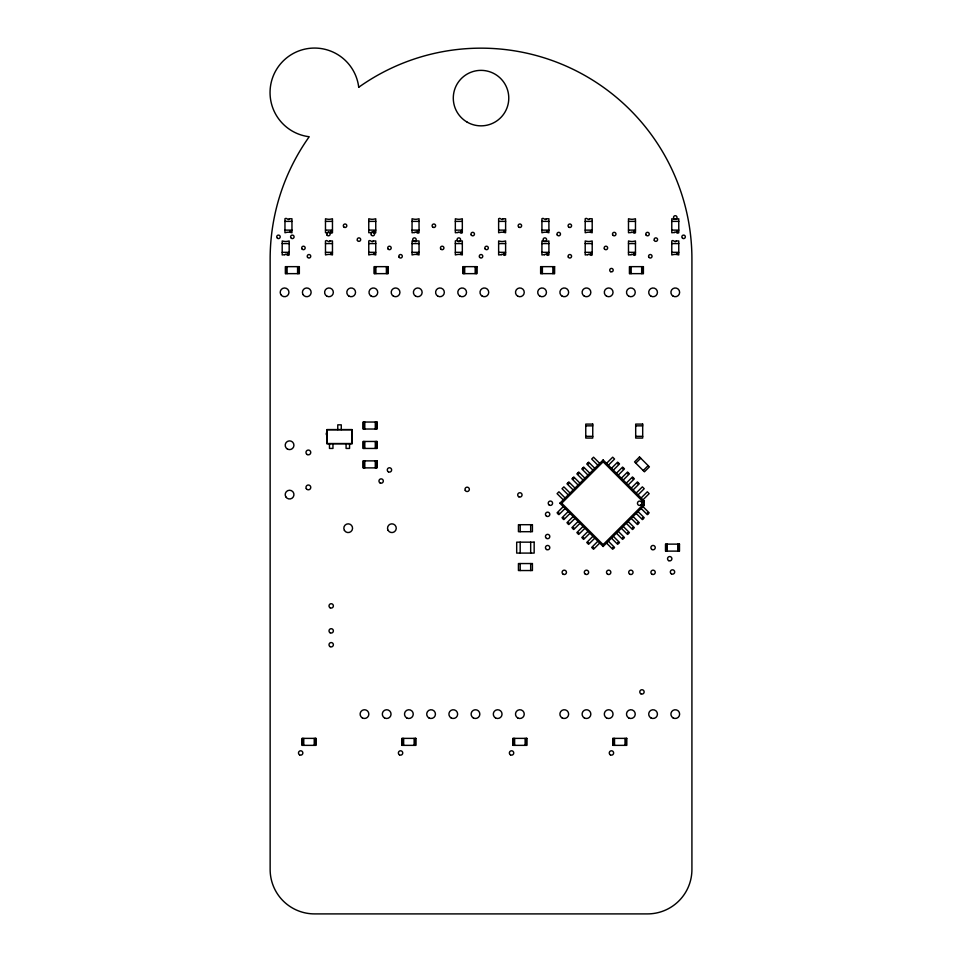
<?xml version="1.0" encoding="UTF-8"?>
<svg xmlns="http://www.w3.org/2000/svg" width="962" height="962" viewBox="0 0 962 962"><rect width="100%" height="100%" fill="white"/><g stroke="black" fill="none" stroke-linecap="round" stroke-linejoin="round"><path stroke-width="1.44" d="M326.852 443.626L352.188 443.626L352.188 429.641L326.852 429.641L326.852 443.626L352.188 443.626M326.852 429.641L352.188 429.641M559.86 503.234L603.126 459.968L644.215 501.07L644.215 505.387L603.126 546.488L559.86 503.234L561.724 503.234L603.126 544.636L603.126 546.488M561.724 503.234L603.126 461.82L603.126 459.968M563.263 506.625L557.082 512.806L558.934 514.658L565.115 508.477M606.517 463.371L612.698 457.19L614.55 459.042L608.381 465.223M558.008 513.732L558.934 512.806M568.205 511.568L562.024 517.748L563.876 519.6L570.057 513.431M611.459 468.314L617.64 462.133L619.504 463.985L613.323 470.165M562.95 518.674L563.876 517.748M617.64 463.985L618.566 463.059M573.148 516.522L566.967 522.691L568.819 524.555L574.999 518.374M616.414 473.256L622.594 467.075L624.446 468.927L618.265 475.108M567.893 523.629L568.819 522.691M622.594 468.927L623.52 468.001M635.786 463.143L640.728 458.201M578.09 521.464L571.909 527.645L573.773 529.497L579.954 523.316M621.356 478.198L627.537 472.017L629.388 473.881L623.208 480.05M572.847 528.571L573.773 527.645M627.537 473.881L628.463 472.943M583.032 526.406L576.863 532.587L578.715 534.439L584.896 528.258M626.298 483.14L632.479 476.96L634.331 478.823L628.15 485.004M577.789 533.513L578.715 532.587M632.479 478.823L633.405 477.898M643.205 470.562L648.147 465.62M587.986 531.349L581.806 537.53L583.657 539.381L589.838 533.201M631.24 488.095L637.421 481.914L639.273 483.766L633.092 489.947M582.731 538.455L583.657 537.53M637.421 483.766L638.347 482.84M592.929 536.291L586.748 542.472L588.6 544.324L594.781 538.143M636.183 493.037L642.363 486.856L644.215 488.708L638.034 494.889M587.674 543.398L588.6 542.472M597.871 541.233L591.69 547.414L593.542 549.266L599.723 543.085M641.125 497.979L647.306 491.798L649.158 493.65L642.977 499.831M592.616 548.34L593.542 547.414M603.126 544.636L643.289 504.461L643.289 501.996L644.215 501.07M284.956 221.38L291.955 221.38M325.481 221.38L332.467 221.38M368.759 221.38L375.757 221.38M412.049 221.38L419.047 221.38M455.339 221.38L462.325 221.38M498.629 221.38L505.615 221.38M541.907 221.38L548.905 221.38M585.197 221.38L592.195 221.38M628.487 221.38L635.473 221.38M671.777 221.38L678.763 221.38M284.956 230.122L291.955 230.122M325.481 230.122L332.467 230.122M368.759 230.122L375.757 230.122M412.049 230.122L419.047 230.122M455.339 230.122L462.325 230.122M498.629 230.122L505.615 230.122M541.907 230.122L548.905 230.122M585.197 230.122L592.195 230.122M628.487 230.122L635.473 230.122M671.777 230.122L678.763 230.122M282.191 243.578L289.177 243.578M325.481 243.578L332.467 243.578M368.759 243.578L375.757 243.578M412.049 243.578L419.047 243.578M455.339 243.578L462.325 243.578M498.629 243.578L505.615 243.578M541.907 243.578L548.905 243.578M585.197 243.578L592.195 243.578M628.487 243.578L635.473 243.578M671.777 243.578L678.763 243.578M282.191 252.321L289.177 252.321M325.481 252.321L332.467 252.321M368.759 252.321L375.757 252.321M412.049 252.321L419.047 252.321M455.339 252.321L462.325 252.321M498.629 252.321L505.615 252.321M541.907 252.321L548.905 252.321M585.197 252.321L592.195 252.321M628.487 252.321L635.473 252.321M671.777 252.321L678.763 252.321M585.762 425.841L592.748 425.841M635.69 425.841L642.688 425.841M585.762 436.327L592.748 436.327M635.69 436.327L642.688 436.327M603.126 461.82L643.289 501.996M643.289 504.461L644.215 505.387M599.723 463.371L593.542 457.19L591.69 459.042L597.871 465.223M642.977 506.625L649.158 512.806L647.306 514.658L641.125 508.477M647.306 512.806L648.232 513.732M594.781 468.314L588.6 462.133L586.748 463.985L592.929 470.165M638.034 511.568L644.215 517.748L642.363 519.6L636.183 513.431M587.674 463.059L588.6 463.985M642.363 517.748L643.289 518.674M589.838 473.256L583.657 467.075L581.806 468.927L587.986 475.108M633.092 516.522L639.273 522.691L637.421 524.555L631.24 518.374M582.731 468.001L583.657 468.927M637.421 522.691L638.347 523.629M584.896 478.198L578.715 472.017L576.863 473.881L583.032 480.05M628.15 521.464L634.331 527.645L632.479 529.497L626.298 523.316M577.789 472.943L578.715 473.881M632.479 527.645L633.405 528.571M579.954 483.14L573.773 476.96L571.909 478.823L578.09 485.004M623.208 526.406L629.388 532.587L627.537 534.439L621.356 528.258M572.847 477.898L573.773 478.823M627.537 532.587L628.463 533.513M574.999 488.095L568.819 481.914L566.967 483.766L573.148 489.947M618.265 531.349L624.446 537.53L622.594 539.381L616.414 533.201M567.893 482.84L568.819 483.766M622.594 537.53L623.52 538.455M570.057 493.037L563.876 486.856L562.024 488.708L568.205 494.889M613.323 536.291L619.504 542.472L617.64 544.324L611.459 538.143M617.64 542.472L618.566 543.398M565.115 497.979L558.934 491.798L557.082 493.65L563.263 499.831M608.381 541.233L614.55 547.414L612.698 549.266L606.517 543.085M612.698 547.414L613.624 548.34M679.052 544.131L679.052 551.118M677.741 544.131L677.741 551.118M667.255 544.131L667.255 551.118M665.944 544.131L665.944 551.118M642.977 266.654L642.977 273.641M641.666 266.654L641.666 273.641M631.18 266.654L631.18 273.641M629.869 266.654L629.869 273.641M626.322 738.371L626.322 745.358M625.011 738.371L625.011 745.358M614.526 738.371L614.526 745.358M613.215 738.371L613.215 745.358M554.184 266.654L554.184 273.641M552.873 266.654L552.873 273.641M542.388 266.654L542.388 273.641M541.077 266.654L541.077 273.641M530.675 524.699L530.675 531.697M530.675 542.159L530.675 553.09M530.675 563.552L530.675 570.538M526.43 738.371L526.43 745.358M525.12 738.371L525.12 745.358M520.189 524.699L520.189 531.697M520.189 542.159L520.189 553.09M520.189 563.552L520.189 570.538M514.634 738.371L514.634 745.358M513.323 738.371L513.323 745.358M476.491 266.654L476.491 273.641M475.18 266.654L475.18 273.641M464.694 266.654L464.694 273.641M463.371 266.654L463.371 273.641M415.44 738.371L415.44 745.358M414.129 738.371L414.129 745.358M403.643 738.371L403.643 745.358M402.332 738.371L402.332 745.358M387.698 266.654L387.698 273.641M386.387 266.654L386.387 273.641M376.599 422.041L376.599 429.028M376.599 441.462L376.599 448.448M376.599 460.882L376.599 467.881M375.889 266.654L375.889 273.641M375.288 422.041L375.288 429.028M375.288 441.462L375.288 448.448M375.288 460.882L375.288 467.881M374.579 266.654L374.579 273.641M364.79 422.041L364.79 429.028M364.79 441.462L364.79 448.448M364.79 460.882L364.79 467.881M363.48 422.041L363.48 429.028M363.48 441.462L363.48 448.448M363.48 460.882L363.48 467.881M351.779 430.062L351.779 443.205M349.567 443.626L349.567 448.436L346.079 448.436L346.079 443.626M341.269 429.641L341.269 424.831L337.77 424.831L337.77 429.641M332.96 443.626L332.96 448.436L329.473 448.436L329.473 443.626M327.272 430.062L327.272 443.205M315.548 738.371L315.548 745.358M314.237 738.371L314.237 745.358M303.751 738.371L303.751 745.358M302.441 738.371L302.441 745.358M298.893 266.654L298.893 273.641M297.583 266.654L297.583 273.641M287.097 266.654L287.097 273.641M285.786 266.654L285.786 273.641M358.718 87.229A44.492 44.492 0 0 0 312.758 48.1A44.492 44.492 0 0 0 270.081 90.777A44.492 44.492 0 0 0 309.211 136.736A210.882 210.882 0 0 0 270.142 259.043L270.142 869.504A44.396 44.396 0 0 0 314.538 913.9L647.522 913.9A44.396 44.396 0 0 0 691.918 869.504L691.918 259.043A210.882 210.882 0 0 0 358.73 87.253M327.333 435.75A2.189 2.189 0 0 1 327.333 431.962M413.564 241.137A1.744 1.744 0 0 1 413.311 238.275A1.744 1.744 0 0 1 416.077 239.021A1.744 1.744 0 0 1 414.442 241.366M289.334 218.759C288.456 221.188 286.592 217.051 284.956 218.759L284.956 232.744C287.939 232.01 288.973 232.01 291.955 232.744L291.955 218.759L289.334 218.759M284.836 254.714L282.191 254.942L282.191 240.957C285.173 241.69 286.207 241.69 289.177 240.957L289.177 254.942C287.349 256.662 286.087 252.753 284.836 254.714M287.446 253.511L288.287 253.74L287.446 253.511M290.223 231.313L291.065 231.541L290.223 231.313M328.126 232.515L325.481 232.744L325.481 218.759C328.451 219.492 329.485 219.492 332.467 218.759L332.467 232.744C330.639 234.463 329.365 230.555 328.126 232.515M330.736 231.313L331.577 231.541L330.736 231.313M329.846 240.957C328.968 243.386 327.116 239.249 325.481 240.957L325.481 254.942C328.451 254.208 329.485 254.208 332.467 254.942L332.467 240.957L329.846 240.957M330.736 253.511L331.577 253.74L330.736 253.511M371.416 232.515L368.759 232.744L368.759 218.759C371.741 219.492 372.775 219.492 375.757 218.759L375.757 232.744C373.929 234.463 372.655 230.555 371.416 232.515M374.026 231.313L374.867 231.541L374.026 231.313M373.136 240.957C372.258 243.386 370.394 239.249 368.759 240.957L368.759 254.942C371.741 254.208 372.775 254.208 375.757 254.942L375.757 240.957L373.136 240.957M374.026 253.511L374.867 253.74L374.026 253.511M414.706 232.515L412.049 232.744L412.049 218.759C415.031 219.492 416.065 219.492 419.047 218.759L419.047 232.744C417.219 234.463 415.945 230.555 414.706 232.515M417.304 231.313L418.157 231.541L417.304 231.313M416.426 240.957C415.548 243.386 413.684 239.249 412.049 240.957L412.049 254.942C415.031 254.208 416.065 254.208 419.047 254.942L419.047 240.957L416.426 240.957M417.304 253.511L418.157 253.74L417.304 253.511M457.984 232.515L455.339 232.744L455.339 218.759C458.321 219.492 459.355 219.492 462.325 218.759L462.325 232.744C460.497 234.463 459.223 230.555 457.984 232.515M460.594 231.313L461.435 231.541L460.594 231.313M459.704 240.957C458.838 243.386 456.974 239.249 455.339 240.957L455.339 254.942C458.321 254.208 459.355 254.208 462.325 254.942L462.325 240.957L459.704 240.957M460.594 253.511L461.435 253.74L460.594 253.511M502.994 218.759C502.116 221.188 500.264 217.051 498.629 218.759L498.629 232.744C501.599 232.01 502.633 232.01 505.615 232.744L505.615 218.759L502.994 218.759M503.884 231.313L504.725 231.541L503.884 231.313M501.274 254.714L498.629 254.942L498.629 240.957C501.599 241.69 502.633 241.69 505.615 240.957L505.615 254.942C503.787 256.662 502.513 252.753 501.274 254.714M503.884 253.511L504.725 253.74L503.884 253.511M546.284 218.759C545.406 221.188 543.542 217.051 541.907 218.759L541.907 232.744C544.889 232.01 545.923 232.01 548.905 232.744L548.905 218.759L546.284 218.759M547.174 231.313L548.015 231.541L547.174 231.313M544.564 254.714L541.907 254.942L541.907 240.957C544.889 241.69 545.923 241.69 548.905 240.957L548.905 254.942C547.077 256.662 545.803 252.753 544.564 254.714M547.174 253.511L548.015 253.74L547.174 253.511M589.562 218.759C588.696 221.188 586.832 217.051 585.197 218.759L585.197 232.744C588.179 232.01 589.213 232.01 592.195 232.744L592.195 218.759L589.562 218.759M590.452 231.313L591.305 231.541L590.452 231.313M587.854 254.714L585.197 254.942L585.197 240.957C588.179 241.69 589.213 241.69 592.195 240.957L592.195 254.942C590.367 256.662 589.093 252.753 587.854 254.714M590.452 253.511L591.305 253.74L590.452 253.511M631.132 232.515L628.487 232.744L628.487 218.759C631.469 219.492 632.503 219.492 635.473 218.759L635.473 232.744C633.645 234.463 632.371 230.555 631.132 232.515M633.742 231.313L634.583 231.541L633.742 231.313M631.132 254.714L628.487 254.942L628.487 240.957C631.469 241.69 632.503 241.69 635.473 240.957L635.473 254.942C633.645 256.662 632.371 252.753 631.132 254.714M633.742 253.511L634.583 253.74L633.742 253.511M674.422 232.515L671.777 232.744L671.777 218.759C674.747 219.492 675.781 219.492 678.763 218.759L678.763 232.744C676.935 234.463 675.661 230.555 674.422 232.515M677.032 231.313L677.873 231.541L677.032 231.313M676.142 240.957C675.264 243.386 673.4 239.249 671.777 240.957L671.777 254.942C674.747 254.208 675.781 254.208 678.763 254.942L678.763 240.957L676.142 240.957M677.032 253.511L677.873 253.74L677.032 253.511M639.502 456.962L634.559 461.916L644.444 471.801L649.386 466.859L639.502 456.962M641.233 504.665L640.8 505.038A2.189 2.189 0 0 1 638.143 504.882L637.77 504.449A2.189 2.189 0 0 1 641.017 501.587L641.401 502.008A2.189 2.189 0 0 1 641.233 504.665M299.338 266.654L285.353 266.654L285.353 273.641L299.338 273.641L299.338 266.654M388.131 266.654L374.146 266.654L374.146 273.641L388.131 273.641L388.131 266.654M476.924 266.654L462.938 266.654L462.938 273.641L476.924 273.641L476.924 266.654M554.617 266.654L540.632 266.654L540.632 273.641L554.617 273.641L554.617 266.654M643.41 266.654L629.425 266.654L629.425 273.641L643.41 273.641L643.41 266.654M377.032 422.041L363.047 422.041L363.047 429.028L377.032 429.028L377.032 422.041M592.748 424.098L585.762 424.098L585.762 438.071L592.748 438.071L592.748 424.098M642.688 424.098L635.69 424.098L635.69 438.071L642.688 438.071L642.688 424.098M377.032 441.462L363.047 441.462L363.047 448.448L377.032 448.448L377.032 441.462M377.032 460.882L363.047 460.882L363.047 467.881L377.032 467.881L377.032 460.882M532.419 524.699L518.434 524.699L518.434 531.697L532.419 531.697L532.419 524.699M534.163 542.159L516.69 542.159L516.69 553.09L534.163 553.09L534.163 542.159M679.485 544.131L665.5 544.131L665.5 551.118L679.485 551.118L679.485 544.131M532.419 563.552L518.434 563.552L518.434 570.538L532.419 570.538L532.419 563.552M315.981 738.371L302.008 738.371L302.008 745.358L315.981 745.358L315.981 738.371M415.873 738.371L401.9 738.371L401.9 745.358L415.873 745.358L415.873 738.371M526.875 738.371L512.89 738.371L512.89 745.358L526.875 745.358L526.875 738.371M626.767 738.371L612.782 738.371L612.782 745.358L626.767 745.358L626.767 738.371M606.493 717.905A4.365 4.365 0 0 0 613.047 714.117A4.365 4.365 0 0 0 606.493 710.329A4.365 4.365 0 0 0 606.493 717.905M518.783 496.789A2.189 2.189 0 0 0 522.065 494.901A2.189 2.189 0 0 0 518.783 493.013A2.189 2.189 0 0 0 518.783 496.789M651.971 574.23A2.189 2.189 0 0 0 655.254 572.342A2.189 2.189 0 0 0 651.971 570.454A2.189 2.189 0 0 0 651.971 574.23M428.896 717.905A4.365 4.365 0 0 0 435.449 714.117A4.365 4.365 0 0 0 428.896 710.329A4.365 4.365 0 0 0 428.896 717.905M467.159 122.138A27.754 27.754 0 0 0 508.778 98.112A27.754 27.754 0 0 0 467.159 74.074A27.754 27.754 0 0 0 467.159 122.138M568.951 227.26A1.744 1.744 0 0 0 571.572 225.745A1.744 1.744 0 0 0 568.951 224.23A1.744 1.744 0 0 0 568.951 227.26M648.785 257.143A1.744 1.744 0 0 0 651.815 257.143A1.744 1.744 0 0 0 650.3 254.521A1.744 1.744 0 0 0 648.785 257.143M307.167 454.533A2.405 2.405 0 0 0 310.762 452.453A2.405 2.405 0 0 0 307.167 450.372A2.405 2.405 0 0 0 307.167 454.533M306.289 488.612A2.405 2.405 0 0 0 310.449 488.612A2.405 2.405 0 0 0 308.369 485.004A2.405 2.405 0 0 0 306.289 488.612M568.314 257.143A1.744 1.744 0 0 0 571.344 257.143A1.744 1.744 0 0 0 569.829 254.521A1.744 1.744 0 0 0 568.314 257.143M330.098 607.792A2.189 2.189 0 0 0 333.381 605.904A2.189 2.189 0 0 0 330.098 604.004A2.189 2.189 0 0 0 330.098 607.792M451.094 717.905A4.365 4.365 0 0 0 457.647 714.117A4.365 4.365 0 0 0 451.094 710.329A4.365 4.365 0 0 0 451.094 717.905M563.179 574.23A2.189 2.189 0 0 0 566.462 572.342A2.189 2.189 0 0 0 563.179 570.454A2.189 2.189 0 0 0 563.179 574.23M585.377 574.23A2.189 2.189 0 0 0 588.66 572.342A2.189 2.189 0 0 0 585.377 570.454A2.189 2.189 0 0 0 585.377 574.23M562.085 717.905A4.365 4.365 0 0 0 568.65 714.117A4.365 4.365 0 0 0 562.085 710.329A4.365 4.365 0 0 0 562.085 717.905M607.575 574.23A2.189 2.189 0 0 0 610.858 572.342A2.189 2.189 0 0 0 607.575 570.454A2.189 2.189 0 0 0 607.575 574.23M629.773 574.23A2.189 2.189 0 0 0 633.056 572.342A2.189 2.189 0 0 0 629.773 570.454A2.189 2.189 0 0 0 629.773 574.23M584.283 717.905A4.365 4.365 0 0 0 590.848 714.117A4.365 4.365 0 0 0 584.283 710.329A4.365 4.365 0 0 0 584.283 717.905M277.597 238.36A1.744 1.744 0 0 0 280.219 236.844A1.744 1.744 0 0 0 277.597 235.329A1.744 1.744 0 0 0 277.597 238.36M362.301 717.905A4.365 4.365 0 0 0 368.855 714.117A4.365 4.365 0 0 0 362.301 710.329A4.365 4.365 0 0 0 362.301 717.905M406.698 717.905A4.365 4.365 0 0 0 413.251 714.117A4.365 4.365 0 0 0 406.698 710.329A4.365 4.365 0 0 0 406.698 717.905M432.984 227.26A1.744 1.744 0 0 0 435.618 225.745A1.744 1.744 0 0 0 432.984 224.23A1.744 1.744 0 0 0 432.984 227.26M604.389 248.821A1.744 1.744 0 0 0 607.419 248.821A1.744 1.744 0 0 0 605.904 246.2A1.744 1.744 0 0 0 604.389 248.821M495.49 717.905A4.365 4.365 0 0 0 502.044 714.117A4.365 4.365 0 0 0 495.49 710.329A4.365 4.365 0 0 0 495.49 717.905M344.192 227.26A1.744 1.744 0 0 0 346.813 225.745A1.744 1.744 0 0 0 344.192 224.23A1.744 1.744 0 0 0 344.192 227.26M610.581 271.657A1.744 1.744 0 0 0 613.203 270.142A1.744 1.744 0 0 0 610.581 268.638A1.744 1.744 0 0 0 610.581 271.657M473.292 717.905A4.365 4.365 0 0 0 479.846 714.117A4.365 4.365 0 0 0 473.292 710.329A4.365 4.365 0 0 0 473.292 717.905M549.314 505.122A2.189 2.189 0 0 0 552.585 503.234A2.189 2.189 0 0 0 549.314 501.334A2.189 2.189 0 0 0 549.314 505.122M388.371 471.825A2.189 2.189 0 0 0 391.642 469.937A2.189 2.189 0 0 0 388.371 468.037A2.189 2.189 0 0 0 388.371 471.825M326.912 234.944A1.744 1.744 0 0 0 329.93 234.944A1.744 1.744 0 0 0 328.427 232.323A1.744 1.744 0 0 0 326.912 234.944M384.499 717.905A4.365 4.365 0 0 0 391.053 714.117A4.365 4.365 0 0 0 384.499 710.329A4.365 4.365 0 0 0 384.499 717.905M674.398 218.939A1.744 1.744 0 0 0 677.02 217.424A1.744 1.744 0 0 0 674.398 215.909A1.744 1.744 0 0 0 674.398 218.939M628.691 296.128A4.365 4.365 0 0 0 635.245 292.34A4.365 4.365 0 0 0 628.691 288.564A4.365 4.365 0 0 0 628.691 296.128M606.493 296.128A4.365 4.365 0 0 0 613.047 292.34A4.365 4.365 0 0 0 606.493 288.564A4.365 4.365 0 0 0 606.493 296.128M465.271 490.44A2.189 2.189 0 0 0 469.059 490.44A2.189 2.189 0 0 0 467.159 487.169A2.189 2.189 0 0 0 465.271 490.44M671.404 573.881A2.189 2.189 0 0 0 674.687 571.993A2.189 2.189 0 0 0 671.404 570.105A2.189 2.189 0 0 0 671.404 573.881M584.283 296.128A4.365 4.365 0 0 0 590.848 292.34A4.365 4.365 0 0 0 584.283 288.564A4.365 4.365 0 0 0 584.283 296.128M546.536 516.221A2.189 2.189 0 0 0 549.807 514.333A2.189 2.189 0 0 0 546.536 512.433A2.189 2.189 0 0 0 546.536 516.221M546.536 538.419A2.189 2.189 0 0 0 549.807 536.531A2.189 2.189 0 0 0 546.536 534.631A2.189 2.189 0 0 0 546.536 538.419M612.71 234.944A1.744 1.744 0 0 0 615.74 234.944A1.744 1.744 0 0 0 614.225 232.323A1.744 1.744 0 0 0 612.71 234.944M646.007 234.944A1.744 1.744 0 0 0 649.037 234.944A1.744 1.744 0 0 0 647.522 232.323A1.744 1.744 0 0 0 646.007 234.944M371.308 234.944A1.744 1.744 0 0 0 374.326 234.944A1.744 1.744 0 0 0 372.823 232.323A1.744 1.744 0 0 0 371.308 234.944M471.2 234.944A1.744 1.744 0 0 0 474.23 234.944A1.744 1.744 0 0 0 472.715 232.323A1.744 1.744 0 0 0 471.2 234.944M557.214 234.944A1.744 1.744 0 0 0 560.245 234.944A1.744 1.744 0 0 0 558.73 232.323A1.744 1.744 0 0 0 557.214 234.944M543.338 240.488A1.744 1.744 0 0 0 546.368 240.488A1.744 1.744 0 0 0 544.853 237.867A1.744 1.744 0 0 0 543.338 240.488M654.328 240.488A1.744 1.744 0 0 0 657.359 240.488A1.744 1.744 0 0 0 655.843 237.867A1.744 1.744 0 0 0 654.328 240.488M291.474 238.36A1.744 1.744 0 0 0 294.095 236.844A1.744 1.744 0 0 0 291.474 235.329A1.744 1.744 0 0 0 291.474 238.36M457.323 240.488A1.744 1.744 0 0 0 460.341 240.488A1.744 1.744 0 0 0 458.838 237.867A1.744 1.744 0 0 0 457.323 240.488M357.431 240.488A1.744 1.744 0 0 0 360.449 240.488A1.744 1.744 0 0 0 358.934 237.867A1.744 1.744 0 0 0 357.431 240.488M440.668 248.821A1.744 1.744 0 0 0 443.698 248.821A1.744 1.744 0 0 0 442.183 246.2A1.744 1.744 0 0 0 440.668 248.821M301.936 248.821A1.744 1.744 0 0 0 304.954 248.821A1.744 1.744 0 0 0 303.439 246.2A1.744 1.744 0 0 0 301.936 248.821M387.951 248.821A1.744 1.744 0 0 0 390.969 248.821A1.744 1.744 0 0 0 389.454 246.2A1.744 1.744 0 0 0 387.951 248.821M485.064 248.821A1.744 1.744 0 0 0 488.095 248.821A1.744 1.744 0 0 0 486.58 246.2A1.744 1.744 0 0 0 485.064 248.821M682.719 238.36A1.744 1.744 0 0 0 685.341 236.844A1.744 1.744 0 0 0 682.719 235.329A1.744 1.744 0 0 0 682.719 238.36M518.999 227.26A1.744 1.744 0 0 0 521.62 225.745A1.744 1.744 0 0 0 518.999 224.23A1.744 1.744 0 0 0 518.999 227.26M307.479 257.143A1.744 1.744 0 0 0 310.51 257.143A1.744 1.744 0 0 0 308.994 254.521A1.744 1.744 0 0 0 307.479 257.143M399.05 257.143A1.744 1.744 0 0 0 402.08 257.143A1.744 1.744 0 0 0 400.565 254.521A1.744 1.744 0 0 0 399.05 257.143M479.521 257.143A1.744 1.744 0 0 0 482.539 257.143A1.744 1.744 0 0 0 481.036 254.521A1.744 1.744 0 0 0 479.521 257.143M380.05 482.924A2.189 2.189 0 0 0 383.321 481.036A2.189 2.189 0 0 0 380.05 479.136A2.189 2.189 0 0 0 380.05 482.924M330.098 646.632A2.189 2.189 0 0 0 333.381 644.744A2.189 2.189 0 0 0 330.098 642.844A2.189 2.189 0 0 0 330.098 646.632M651.971 549.518A2.189 2.189 0 0 0 655.254 547.631A2.189 2.189 0 0 0 651.971 545.731A2.189 2.189 0 0 0 651.971 549.518M640.872 693.806A2.189 2.189 0 0 0 644.155 691.918A2.189 2.189 0 0 0 640.872 690.019A2.189 2.189 0 0 0 640.872 693.806M610.353 754.857A2.189 2.189 0 0 0 613.636 752.957A2.189 2.189 0 0 0 610.353 751.069A2.189 2.189 0 0 0 610.353 754.857M299.579 754.857A2.189 2.189 0 0 0 302.862 752.957A2.189 2.189 0 0 0 299.579 751.069A2.189 2.189 0 0 0 299.579 754.857M399.47 754.857A2.189 2.189 0 0 0 402.753 752.957A2.189 2.189 0 0 0 399.47 751.069A2.189 2.189 0 0 0 399.47 754.857M510.461 754.857A2.189 2.189 0 0 0 513.744 752.957A2.189 2.189 0 0 0 510.461 751.069A2.189 2.189 0 0 0 510.461 754.857M330.098 632.768A2.189 2.189 0 0 0 333.381 630.868A2.189 2.189 0 0 0 330.098 628.98A2.189 2.189 0 0 0 330.098 632.768M546.536 549.518A2.189 2.189 0 0 0 549.807 547.631A2.189 2.189 0 0 0 546.536 545.731A2.189 2.189 0 0 0 546.536 549.518M668.626 560.618A2.189 2.189 0 0 0 671.897 558.73A2.189 2.189 0 0 0 668.626 556.83A2.189 2.189 0 0 0 668.626 560.618M388.107 530.387A4.365 4.365 0 0 0 395.671 530.387A4.365 4.365 0 0 0 391.883 523.833A4.365 4.365 0 0 0 388.107 530.387M344.408 530.387A4.365 4.365 0 0 0 351.972 530.387A4.365 4.365 0 0 0 348.196 523.833A4.365 4.365 0 0 0 344.408 530.387M628.691 717.905A4.365 4.365 0 0 0 635.245 714.117A4.365 4.365 0 0 0 628.691 710.329A4.365 4.365 0 0 0 628.691 717.905M650.889 717.905A4.365 4.365 0 0 0 657.443 714.117A4.365 4.365 0 0 0 650.889 710.329A4.365 4.365 0 0 0 650.889 717.905M673.087 717.905A4.365 4.365 0 0 0 679.641 714.117A4.365 4.365 0 0 0 673.087 710.329A4.365 4.365 0 0 0 673.087 717.905M326.791 296.128A4.365 4.365 0 0 0 333.345 292.34A4.365 4.365 0 0 0 326.791 288.564A4.365 4.365 0 0 0 326.791 296.128M673.087 296.128A4.365 4.365 0 0 0 679.641 292.34A4.365 4.365 0 0 0 673.087 288.564A4.365 4.365 0 0 0 673.087 296.128M650.889 296.128A4.365 4.365 0 0 0 657.443 292.34A4.365 4.365 0 0 0 650.889 288.564A4.365 4.365 0 0 0 650.889 296.128M562.085 296.128A4.365 4.365 0 0 0 568.65 292.34A4.365 4.365 0 0 0 562.085 288.564A4.365 4.365 0 0 0 562.085 296.128M539.886 296.128A4.365 4.365 0 0 0 546.452 292.34A4.365 4.365 0 0 0 539.886 288.564A4.365 4.365 0 0 0 539.886 296.128M517.688 296.128A4.365 4.365 0 0 0 524.254 292.34A4.365 4.365 0 0 0 517.688 288.564A4.365 4.365 0 0 0 517.688 296.128M482.178 296.128A4.365 4.365 0 0 0 488.732 292.34A4.365 4.365 0 0 0 482.178 288.564A4.365 4.365 0 0 0 482.178 296.128M459.98 296.128A4.365 4.365 0 0 0 466.534 292.34A4.365 4.365 0 0 0 459.98 288.564A4.365 4.365 0 0 0 459.98 296.128M437.782 296.128A4.365 4.365 0 0 0 444.336 292.34A4.365 4.365 0 0 0 437.782 288.564A4.365 4.365 0 0 0 437.782 296.128M415.584 296.128A4.365 4.365 0 0 0 422.138 292.34A4.365 4.365 0 0 0 415.584 288.564A4.365 4.365 0 0 0 415.584 296.128M393.386 296.128A4.365 4.365 0 0 0 399.939 292.34A4.365 4.365 0 0 0 393.386 288.564A4.365 4.365 0 0 0 393.386 296.128M371.188 296.128A4.365 4.365 0 0 0 377.741 292.34A4.365 4.365 0 0 0 371.188 288.564A4.365 4.365 0 0 0 371.188 296.128M348.99 296.128A4.365 4.365 0 0 0 355.543 292.34A4.365 4.365 0 0 0 348.99 288.564A4.365 4.365 0 0 0 348.99 296.128M280.796 294.528A4.365 4.365 0 0 0 288.359 294.528A4.365 4.365 0 0 0 284.572 287.975A4.365 4.365 0 0 0 280.796 294.528M302.994 294.528A4.365 4.365 0 0 0 310.558 294.528A4.365 4.365 0 0 0 306.77 287.975A4.365 4.365 0 0 0 302.994 294.528M517.688 717.905A4.365 4.365 0 0 0 524.254 714.117A4.365 4.365 0 0 0 517.688 710.329A4.365 4.365 0 0 0 517.688 717.905M287.385 449.026A4.365 4.365 0 0 0 293.939 445.238A4.365 4.365 0 0 0 287.385 441.462A4.365 4.365 0 0 0 287.385 449.026M285.786 496.801A4.365 4.365 0 0 0 293.362 496.801A4.365 4.365 0 0 0 289.574 490.247A4.365 4.365 0 0 0 285.786 496.801"/></g></svg>
